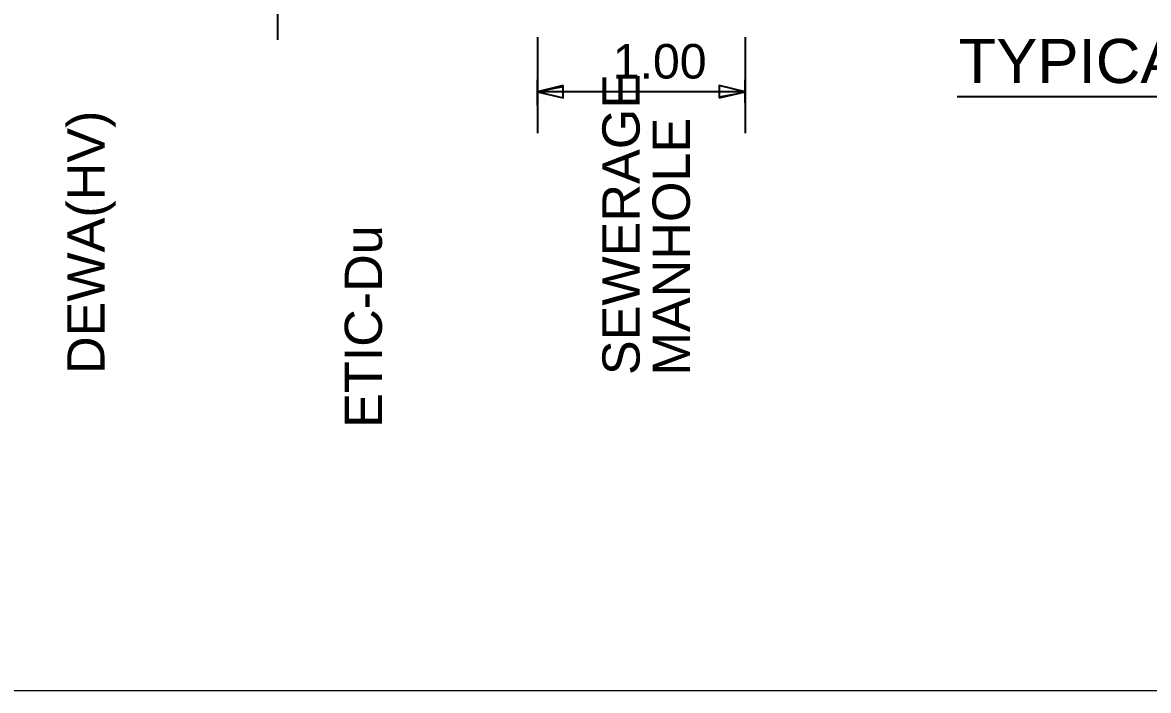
# Model space of a CAD drawing. Header units: inches. Extents: x 2 to 859, y 1 to 607.
# Drawn here: x 197.2 to 311.1, y 304.6 to 372.2 of the extents above; entities that cross this region are included whole.
import ezdxf

# ---------------------------------------------------------------- set-up
doc = ezdxf.new("R2010")
doc.units = ezdxf.units.IN
doc.header["$MEASUREMENT"] = 0
doc.layers.add('PDF_Geometry', color=7, linetype='Continuous', true_color=0x00b8b8)
doc.layers.add('PDF_Text', color=7, linetype='Continuous')
doc.styles.add('PDF Arial', font='arial.ttf')

msp = doc.modelspace()

# ---------------------------------------------------------------- linework, layer by layer
at = {"layer": 'PDF_Geometry', "color": 7, "lineweight": 0}
msp.add_lwpolyline([(15.68, 304.63), (741.68, 304.63), (741.68, 594.3), (15.68, 594.3), (15.68, 304.63)], dxfattribs=at)
at = {"layer": 'PDF_Geometry', "color": 7, "lineweight": 25}
for points in [[(223.02, 370.45), (223.02, 377.87)], [(249.29, 370.71), (249.29, 361.02)], [(270.3, 370.71), (270.3, 361.02)], [(249.29, 363.82), (249.29, 366.42)], [(251.89, 365.83), (249.29, 365.18), (251.89, 364.6), (251.89, 365.83)], [(267.69, 364.6), (270.3, 365.18), (267.69, 365.83), (267.69, 364.6)], [(270.3, 364.08), (270.3, 366.42)], [(270.3, 365.18), (249.29, 365.18)], [(291.76, 364.73), (453.89, 364.73)]]:
    msp.add_lwpolyline(points, dxfattribs=at)
at = {"layer": 'PDF_Geometry', "color": 3, "lineweight": 0}
for points in [[(251.89, 365.83), (249.29, 365.18), (251.89, 365.7), (251.89, 365.83)], [(249.29, 365.18), (251.89, 365.7), (251.89, 364.6), (249.29, 365.18)], [(267.69, 365.83), (267.69, 364.73), (270.3, 365.18), (267.69, 365.83)], [(267.69, 364.73), (270.3, 365.18), (267.69, 364.6), (267.69, 364.73)]]:
    msp.add_lwpolyline(points, dxfattribs=at)

# ---------------------------------------------------------------- texts
at = {"layer": 'PDF_Text', "attachment_point": 7, "style": 'PDF Arial'}
for s, insert, char_height in [('\\W1.000811;TYPICAL SERVICES RESERVATION CROSS SECTION', (291.9, 366.02), 4.4692), ('\\W1.001125;1.00', (256.91, 366.49), 3.4915)]:
    msp.add_mtext(s, dxfattribs=dict(at, insert=insert, char_height=char_height))
at = {"layer": 'PDF_Text', "char_height": 3.7709, "attachment_point": 7, "rotation": 90, "style": 'PDF Arial'}
for s, insert in [('\\W1.000940;SEWERAGE', (259.69, 336.54)), ('\\W1.000665;DEWA(HV)', (206.63, 336.65)), ('\\W1.000807;MANHOLE', (264.77, 336.5)), ('\\W1.000644;ETIC-Du', (233.62, 331.2))]:
    msp.add_mtext(s, dxfattribs=dict(at, insert=insert))

doc.saveas('drawing.dxf')
